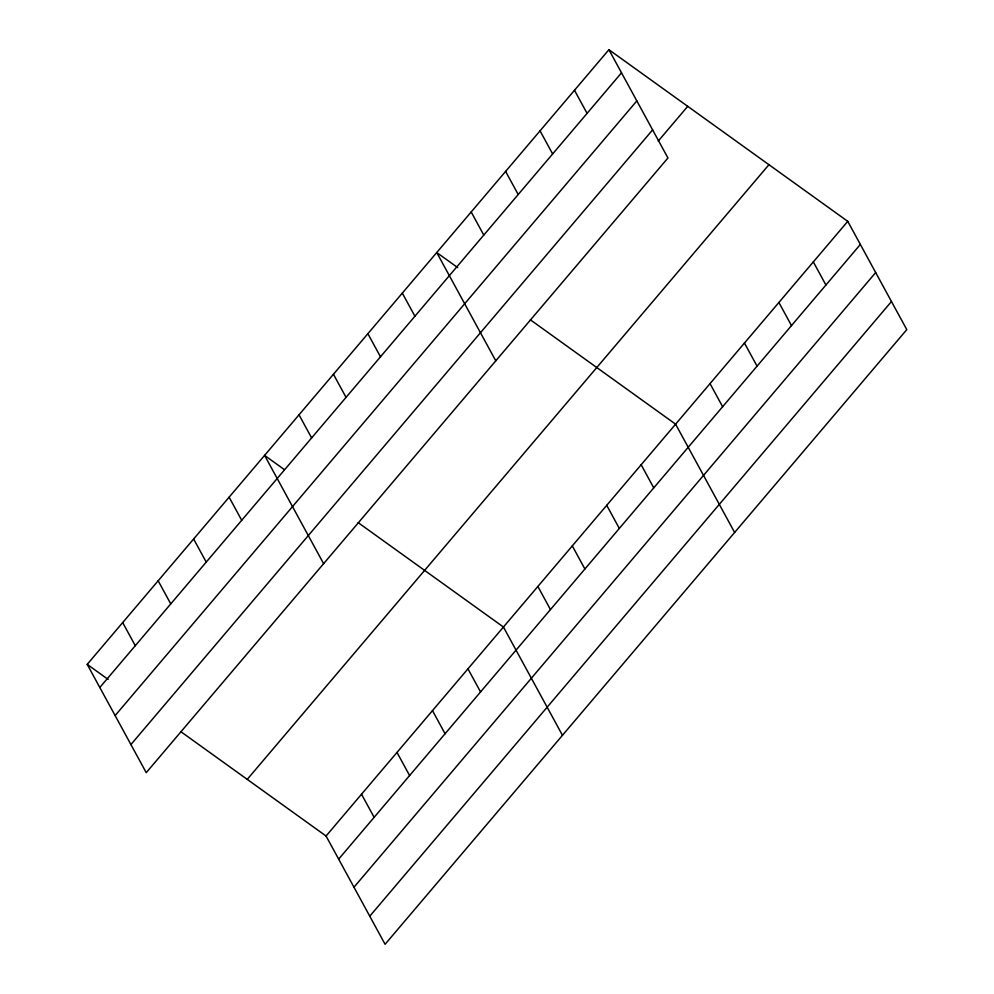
<?xml version="1.0" encoding="UTF-8"?>
<svg xmlns="http://www.w3.org/2000/svg" width="994" height="994" viewBox="0 0 994 994"><rect width="100%" height="100%" fill="white"/><g stroke="black" fill="none" stroke-linecap="round" stroke-linejoin="round"><path stroke-width="1.49" d="M608.912 49.7L667.943 157.984L146.242 772.661L87.211 664.377L608.912 49.7L847.758 221.339L906.789 329.623L385.088 944.3L326.057 836.016L180.796 731.634M99.81 687.488L621.511 72.811M115.13 715.593L636.831 100.916M130.922 744.556L652.623 129.879M658.214 141.111L687.724 106.346M247.233 779.383L768.934 164.693M326.057 836.016L847.758 221.339M338.656 859.127L860.357 244.449M353.976 887.232L875.677 272.555M369.768 916.195L891.469 301.517M457.687 267.585L436.751 252.551L495.782 360.822M530.336 319.795L675.597 424.177L734.628 532.461M284.296 469.553L264.59 455.389L323.622 563.673M358.175 522.645L503.436 627.028L562.467 735.311M87.211 664.377L108.147 679.424M813.316 261.907L825.915 285.017M778.886 302.474L791.485 325.585M744.456 343.042L757.055 366.152M574.482 90.268L587.081 113.378M710.027 383.609L722.626 406.72M540.04 130.835L552.652 153.946M505.611 171.403L518.209 194.513M641.155 464.757L653.754 487.855M471.181 211.97L483.78 235.081M606.725 505.325L619.324 528.435M572.295 545.892L584.894 569.003M402.322 293.118L414.92 316.229M537.866 586.46L550.465 609.571M367.879 333.686L380.478 356.796M333.45 374.253L346.049 397.364M467.95 668.825L480.549 691.936M299.02 414.821L311.619 437.932M432.477 710.623L445.076 733.734M397.004 752.421L409.603 775.531M229.117 497.186L241.716 520.297M361.53 794.218L374.129 817.329M193.631 538.984L206.23 562.095M158.158 580.782L170.757 603.892M122.684 622.579L135.283 645.69"/></g></svg>
